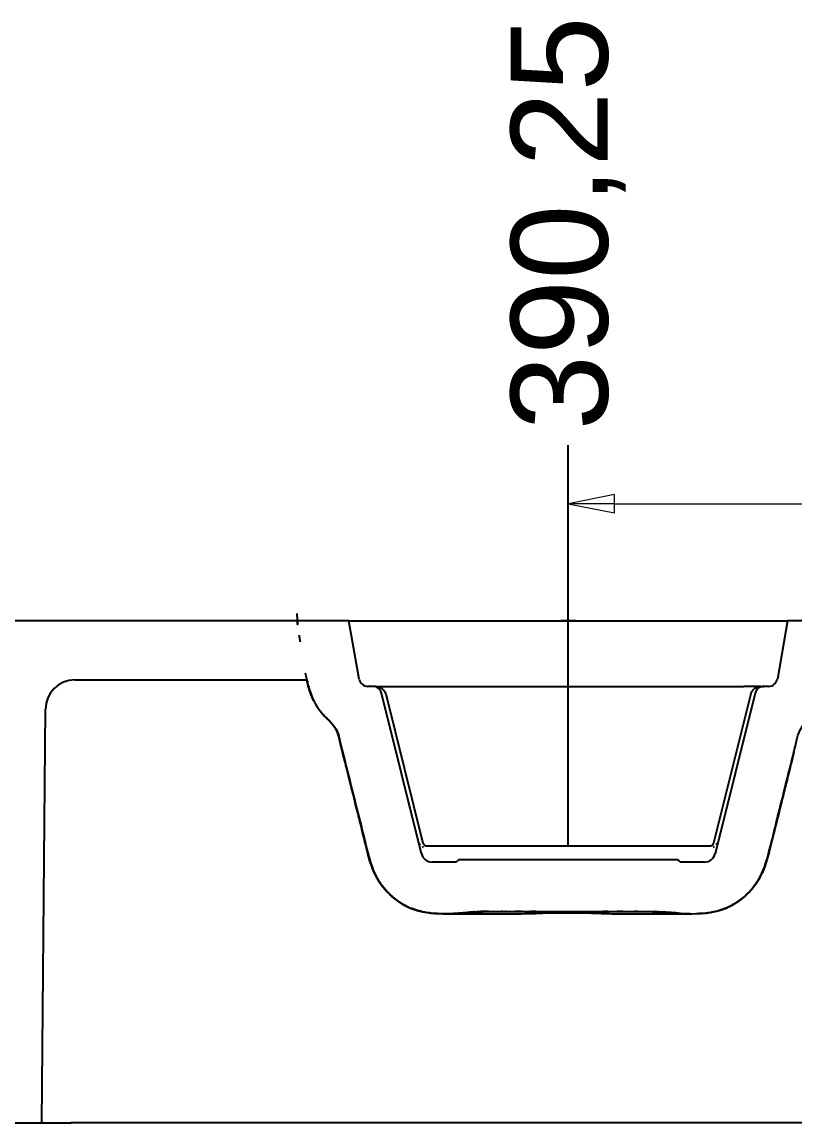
# Model space of a CAD drawing. Header units: millimetres. Extents: x 0 to 1486, y 0 to 1051.
# Drawn here: x 217.9 to 270.2, y 505.3 to 579.9 of the extents above; entities that cross this region are included whole.
import ezdxf

# ---------------------------------------------------------------- set-up
doc = ezdxf.new("R2010")
doc.units = ezdxf.units.MM
doc.header["$LTSCALE"] = 1.25
for name, color, linetype, lineweight, true_color in [('Bemaßungen(DIN)', 7, 'Continuous', 5, 0x262659), ('Schraffur', 7, 'Continuous', 9, 0x1e1e47), ('Sichtbare Kanten(DIN)', 7, 'Continuous', 25, 0x262659)]:
    doc.layers.add(name, color=color, linetype=linetype, lineweight=lineweight, true_color=true_color)
doc.styles.add('Aktuell-DINGroßer Text', font='arial.ttf')
doc.dimstyles.new('STANDARD-DIN', dxfattribs={"dimscale": 1.25, "dimtxt": 5.25, "dimasz": 2.5, "dimexe": 3.175, "dimexo": 0, "dimgap": 0.8, "dimtad": 1, "dimrnd": 1e-08, "dimtxsty": 'Aktuell-DINGroßer Text', "dimcen": 0.09, "dimdle": 10, "dimclrd": 256, "dimclre": 256, "dimclrt": 256, "dimazin": 2, "dimtfac": 0.666667, "dimtmove": 0, "dimatfit": 3, "dimfxl": 1, "dimtolj": 1, "dimlwd": 25, "dimlwe": 25, "dimarcsym": 0})

# ---------------------------------------------------------------- blocks, each defined once
blk = doc.blocks.new('*D128')
at = {"layer": 'Bemaßungen(DIN)', "color": 250, "linetype": 'Continuous', "lineweight": 25, "true_color": 0x3f3f3f, "transparency": 16777216}
blk.add_line((254.888, 524.094), (254.888, 551.23), dxfattribs=at)
at = {"layer": 'Defpoints', "color": 0, "linetype": 'Continuous', "transparency": 16777216}
for p in [(254.888, 551.23), (645.138, 539.324), (254.888, 524.094)]:
    blk.add_point(p, dxfattribs=at)
at = {"layer": 'Bemaßungen(DIN)', "color": 179, "linetype": 'Continuous', "lineweight": 25, "true_color": 0x262659, "transparency": 16777216, "insert": (254.888, 552.23), "char_height": 6.5625, "attachment_point": 4, "rotation": 90, "style": 'Aktuell-DINGroßer Text'}
blk.add_mtext('\\A1;390,25', dxfattribs=at)
blk = doc.blocks.new('2DTransSymbol3')
at = {"layer": 'Bemaßungen(DIN)'}
for p, q in [((206.411, 438.309), (203.911, 437.809)), ((206.411, 437.809), (203.911, 437.809)), ((203.911, 437.809), (206.411, 437.309)), ((206.411, 437.309), (206.411, 438.309)), ((206.411, 437.809), (230.711, 437.809))]:
    blk.add_line(p, q, dxfattribs=at)
at = {"layer": 'Bemaßungen(DIN)', "flags": 128}
blk.add_lwpolyline([(206.411, 438.309), (203.911, 437.809), (206.411, 437.309), (206.411, 438.309)], dxfattribs=at)
at = {"layer": 'Bemaßungen(DIN)'}
blk.add_solid([(206.411, 438.309), (203.911, 437.809), (206.411, 437.309), (206.411, 438.309)], dxfattribs=at)

msp = doc.modelspace()

# ---------------------------------------------------------------- hatches: boundary and pattern name
at = {"layer": 'Schraffur'}
h = msp.add_hatch(dxfattribs=at)
h.set_pattern_fill('ANSI31', color=256, scale=31.75, style=0)
h.set_pattern_definition([(45, (0, 0), (-2.80633, 2.80633), [])])
h.paths.add_polyline_path([(254.988, 539.329), (254.788, 539.329), (254.788, 539.324), (254.988, 539.324)])

# ---------------------------------------------------------------- linework, layer by layer
at = {"layer": 'Sichtbare Kanten(DIN)'}
for p, q in [((240.038, 539.324), (206.638, 539.324)), ((240.038, 539.324), (240.826, 539.324)), ((240.732, 535.39), (240.038, 539.324)), ((240.826, 539.324), (254.738, 539.324)), ((255.388, 539.334), (254.388, 539.334)), ((254.388, 539.324), (254.388, 539.334)), ((254.738, 539.329), (254.788, 539.329)), ((254.738, 539.324), (254.738, 539.329)), ((254.788, 539.324), (254.738, 539.324)), ((254.988, 539.329), (254.788, 539.329)), ((254.788, 539.329), (254.788, 539.324)), ((254.788, 539.324), (254.988, 539.324)), ((254.988, 539.329), (255.038, 539.329)), ((254.988, 539.324), (254.988, 539.329)), ((255.038, 539.324), (254.988, 539.324)), ((255.038, 539.324), (255.038, 539.329)), ((255.038, 539.324), (268.95, 539.324)), ((255.388, 539.324), (255.388, 539.334)), ((268.95, 539.324), (269.738, 539.324)), ((269.738, 539.324), (269.045, 535.39)), ((273.538, 539.324), (269.738, 539.324)), ((221.483, 535.324), (237.192, 535.324)), ((241.651, 534.894), (241.323, 534.894)), ((241.848, 534.894), (241.651, 534.894)), ((241.848, 534.894), (241.848, 534.894)), ((241.848, 534.894), (243.009, 534.894)), ((243.009, 534.894), (266.767, 534.894)), ((267.929, 534.894), (266.767, 534.894)), ((267.929, 534.894), (267.928, 534.894)), ((267.929, 534.894), (268.126, 534.894)), ((268.454, 534.894), (268.126, 534.894)), ((244.945, 523.562), (242.233, 534.439)), ((242.528, 534.379), (245.045, 524.283)), ((267.249, 534.379), (264.732, 524.283)), ((267.544, 534.439), (264.832, 523.562)), ((219.238, 505.324), (219.483, 533.341)), ((244.787, 524.194), (244.887, 524.219)), ((264.989, 524.194), (264.889, 524.219)), ((245.287, 524.094), (264.489, 524.094)), ((247.268, 522.994), (245.672, 522.994)), ((262.241, 523.144), (247.536, 523.144)), ((264.104, 522.994), (262.509, 522.994)), ((216.238, 505.324), (219.238, 505.324)), ((219.238, 505.324), (221.238, 505.324)), ((295.039, 505.324), (221.238, 505.324))]:
    msp.add_line(p, q, dxfattribs=at)
for centre, radius, start, end in [((241.323, 535.494), 0.6, 190, 270), ((268.454, 535.494), 0.6, 270, 350), ((221.483, 533.324), 2, 90, 179.5), ((241.651, 534.294), 0.6, 14, 90), ((268.126, 534.294), 0.6, 90, 166), ((245.672, 523.744), 0.75, 194, 270), ((264.104, 523.744), 0.75, 270, 346)]:
    msp.add_arc(centre, radius, start, end, dxfattribs=at)
for centre, major_axis, start_param, end_param in [((245.077, 524.226), (-0.103, 0.228), 1.992369, 2.529584), ((264.699, 524.226), (0.103, 0.228), 3.753602, 4.290815)]:
    msp.add_ellipse(centre, major_axis=major_axis, ratio=0.641959, start_param=start_param, end_param=end_param, dxfattribs=at)
for points, knots in [([(236.538, 539.773), (236.537, 539.791), (236.536, 539.809), (236.536, 539.829), (236.535, 539.831), (236.535, 539.834), (236.535, 539.834), (236.535, 539.835), (236.535, 539.835), (236.535, 539.835)], [11.001409597, 11.001409597, 11.001409597, 11.001409597, 11.006875893, 11.006875893, 11.007455516, 11.007455516, 11.007601505, 11.007601505, 11.0076745, 11.0076745, 11.0076745, 11.0076745]), ([(236.553, 539.324), (236.541, 539.436), (236.546, 539.33), (236.562, 539.08), (236.575, 538.936), (236.551, 539.434), (236.548, 539.505), (236.544, 539.612), (236.542, 539.65), (236.54, 539.708), (236.539, 539.728), (236.538, 539.752), (236.538, 539.757), (236.538, 539.764), (236.538, 539.766), (236.538, 539.77), (236.538, 539.771), (236.538, 539.773), (236.538, 539.773), (236.538, 539.773)], [11.2552691, 11.2552691, 11.2552691, 11.2552691, 11.3468376, 11.3468376, 11.4718438, 11.4718438, 11.4967951, 11.4967951, 11.5086328, 11.5086328, 11.5144718, 11.5144718, 11.5159266, 11.5159266, 11.516654, 11.516654, 11.5170177, 11.5170177, 11.5170632, 11.5170632, 11.5170632, 11.5170632]), ([(237.187, 535.324), (237.184, 535.339), (237.181, 535.355), (237.146, 535.528), (237.125, 535.648), (237.106, 535.758), (237.104, 535.769), (237.102, 535.78), (237.102, 535.782), (237.101, 535.785), (237.101, 535.787), (237.101, 535.788), (237.101, 535.788), (237.101, 535.788), (237.101, 535.788), (237.101, 535.788)], [6.8908062, 6.8908062, 6.8908062, 6.8908062, 6.9027073, 6.9027073, 7.0269347, 7.0269347, 7.0423992, 7.0423992, 7.0452981, 7.0452981, 7.0478749, 7.0478749, 7.0479554, 7.0479554, 7.0479675, 7.0479675, 7.0479675, 7.0479675]), ([(237.321, 534.786), (237.309, 534.825), (237.299, 534.862), (237.255, 535.024), (237.232, 535.126), (237.206, 535.245), (237.199, 535.278), (237.192, 535.315), (237.19, 535.324), (237.19, 535.324)], [0.1082386, 0.1082386, 0.1082386, 0.1082386, 0.1240145, 0.1240145, 0.1790861, 0.1790861, 0.2134945, 0.2134945, 0.240994, 0.240994, 0.240994, 0.240994]), ([(237.192, 535.324), (237.276, 534.927), (237.407, 534.412), (237.961, 533.312), (238.32, 532.943), (238.756, 532.507), (238.939, 532.329), (239.352, 531.737), (239.362, 531.412), (240.038, 528.745), (240.484, 526.935), (241.11, 524.46), (241.255, 523.785), (241.644, 522.476), (241.871, 521.965), (242.54, 521.026), (242.977, 520.584), (244.193, 519.804), (244.793, 519.657), (246.261, 519.403), (247.373, 519.552), (248.508, 519.646), (248.692, 519.632), (252.607, 519.643), (255.052, 519.635), (258.106, 519.638), (258.717, 519.637), (260.664, 519.637), (261.086, 519.644), (262.402, 519.576), (263.184, 519.417), (264.913, 519.619), (265.448, 519.775), (266.328, 520.267), (266.833, 520.601), (267.786, 521.709), (268.068, 522.368), (268.418, 523.376), (268.721, 524.657), (269.502, 527.809), (269.598, 528.182), (269.918, 529.461), (270.142, 530.324), (270.403, 531.437), (270.466, 531.68), (270.816, 532.415), (271.194, 532.6), (271.641, 533.164)], [-7.687219, -7.687219, -7.687219, -7.687219, -7.523587, -7.523587, -7.333281, -7.333281, -7.199785, -7.199785, -6.943452, -6.943452, -6.405843, -6.405843, -6.206899, -6.206899, -6.012019, -6.012019, -5.828525, -5.828525, -5.605555, -5.605555, -4.981459, -4.981459, -4.534968, -4.534968, -3.792526, -3.792526, -3.607212, -3.607212, -3.201074, -3.201074, -2.373996, -2.373996, -1.869915, -1.869915, -1.563427, -1.563427, -1.21117, -1.21117, -0.800178, -0.800178, -0.6425, -0.6425, -0.313232, -0.313232, -0.2205, -0.2205, -0.002297, -0.002297, -0.002297, -0.002297]), ([(237.594, 534.044), (237.589, 534.057), (237.574, 534.089), (237.507, 534.245), (237.439, 534.423), (237.381, 534.589), (237.349, 534.683), (237.293, 534.884), (237.278, 534.942), (237.263, 535.002)], [0.8982884, 0.8982884, 0.8982884, 0.8982884, 0.9843523, 0.9843523, 1.1703921, 1.1703921, 1.3707734, 1.3707734, 1.4410418, 1.4410418, 1.4410418, 1.4410418]), ([(237.28, 534.95), (237.28, 534.95), (237.269, 534.99), (237.264, 535.008), (237.264, 535.009), (237.264, 535.009)], [0.21473156, 0.21473156, 0.21473156, 0.21473156, 0.30226355, 0.30226355, 0.30968003, 0.30968003, 0.30968003, 0.30968003]), ([(237.416, 534.492), (237.416, 534.492), (237.416, 534.492), (237.412, 534.503), (237.413, 534.5), (237.393, 534.56), (237.367, 534.63), (237.321, 534.786)], [0.7907871, 0.7907871, 0.7907871, 0.7907871, 0.7921541, 0.7921541, 0.9250236, 0.9250236, 1.0599395, 1.0599395, 1.0599395, 1.0599395]), ([(241.848, 534.894), (241.917, 534.894), (241.986, 534.884), (242.116, 534.843), (242.177, 534.813), (242.289, 534.735), (242.34, 534.687), (242.439, 534.57), (242.487, 534.498), (242.52, 534.406), (242.524, 534.393), (242.528, 534.379)], [0, 0, 0, 0, 0.0206505, 0.0206505, 0.04066916, 0.04066916, 0.06156667, 0.06156667, 0.08663742, 0.08663742, 0.09083953, 0.09083953, 0.09083953, 0.09083953]), ([(267.249, 534.379), (267.257, 534.414), (267.271, 534.447), (267.308, 534.52), (267.333, 534.558), (267.407, 534.658), (267.464, 534.715), (267.595, 534.812), (267.673, 534.851), (267.811, 534.887), (267.87, 534.894), (267.928, 534.894)], [0.00000111, 0.00000111, 0.00000111, 0.00000111, 0.01070815, 0.01070815, 0.02441214, 0.02441214, 0.04800203, 0.04800203, 0.07335574, 0.07335574, 0.09085667, 0.09085667, 0.09085667, 0.09085667]), ([(237.644, 533.941), (237.597, 534.038), (237.551, 534.138), (237.476, 534.32), (237.437, 534.421), (237.398, 534.538)], [4.9314625, 4.9314625, 4.9314625, 4.9314625, 4.9909235, 4.9909235, 5.0432215, 5.0432215, 5.0432215, 5.0432215]), ([(237.681, 533.86), (237.653, 533.916), (237.625, 533.975), (237.597, 534.038), (237.592, 534.05), (237.592, 534.05)], [0.696687, 0.696687, 0.696687, 0.696687, 0.7683914, 0.7683914, 0.8249029, 0.8249029, 0.8249029, 0.8249029]), ([(238.448, 532.818), (238.292, 532.97), (238.134, 533.139), (237.913, 533.466), (237.865, 533.544), (237.82, 533.621)], [1.867279263, 1.867279263, 1.867279263, 1.867279263, 1.872848379, 1.872848379, 1.874531839, 1.874531839, 1.874531839, 1.874531839]), ([(238.606, 532.657), (238.569, 532.694), (238.462, 532.801), (238.399, 532.865), (238.4, 532.863), (238.384, 532.88), (238.375, 532.889), (238.343, 532.922), (238.308, 532.959), (238.282, 532.987), (238.281, 532.987), (238.281, 532.988)], [0, 0, 0, 0, 0.830661, 0.830661, 0.947102, 0.947102, 1.006443, 1.006443, 1.094561, 1.094561, 1.095488, 1.095488, 1.095488, 1.095488]), ([(239.773, 529.805), (239.771, 529.812), (239.769, 529.819), (239.757, 529.867), (239.74, 529.928), (239.694, 530.101), (239.664, 530.212), (239.552, 530.641), (239.483, 530.949), (239.382, 531.393), (239.332, 531.589), (239.185, 531.956), (239.06, 532.173), (238.744, 532.52), (238.592, 532.66), (238.397, 532.861), (238.346, 532.915), (238.298, 532.969)], [267.950264, 267.950264, 267.950264, 267.950264, 267.9596577, 267.9596577, 268.0066391, 268.0066391, 268.0572125, 268.0572125, 268.2009074, 268.2009074, 268.3244103, 268.3244103, 268.4527653, 268.4527653, 268.5325595, 268.5325595, 268.5602441, 268.5602441, 268.5602441, 268.5602441]), ([(239.175, 531.973), (239.175, 531.973), (239.173, 531.977), (239.151, 532.018), (239.149, 532.02), (239.149, 532.02)], [0.6151963, 0.6151963, 0.6151963, 0.6151963, 0.7037478, 0.7037478, 1.0966257, 1.0966257, 1.0966257, 1.0966257]), ([(239.243, 531.826), (239.243, 531.826), (239.237, 531.84), (239.221, 531.877), (239.21, 531.901), (239.183, 531.958), (239.176, 531.973), (239.171, 531.981)], [0.3210195, 0.3210195, 0.3210195, 0.3210195, 0.3500504, 0.3500504, 0.3830467, 0.3830467, 0.4653909, 0.4653909, 0.4653909, 0.4653909]), ([(239.673, 530.199), (239.671, 530.209), (239.668, 530.218), (239.641, 530.327), (239.618, 530.417), (239.586, 530.543), (239.576, 530.582), (239.558, 530.653), (239.551, 530.684), (239.538, 530.735), (239.534, 530.752), (239.528, 530.778), (239.525, 530.787), (239.521, 530.805), (239.519, 530.815), (239.514, 530.833), (239.512, 530.842), (239.506, 530.868), (239.502, 530.884), (239.492, 530.926), (239.487, 530.949), (239.479, 530.984), (239.476, 530.996), (239.473, 531.007)], [3.0035656, 3.0035656, 3.0035656, 3.0035656, 3.0070515, 3.0070515, 3.0444191, 3.0444191, 3.0617382, 3.0617382, 3.0747555, 3.0747555, 3.0804818, 3.0804818, 3.0833301, 3.0833301, 3.0861863, 3.0861863, 3.0890411, 3.0890411, 3.0947964, 3.0947964, 3.1062585, 3.1062585, 3.1133772, 3.1133772, 3.1133772, 3.1133772]), ([(243.349, 520.347), (243.287, 520.39), (243.225, 520.436), (242.668, 520.87), (242.251, 521.35), (241.678, 522.362), (241.51, 522.848), (241.184, 524.1), (240.833, 525.534), (239.813, 529.619), (239.77, 529.792), (239.687, 530.128), (239.663, 530.226), (239.64, 530.318)], [1.7344391, 1.7344391, 1.7344391, 1.7344391, 1.7395989, 1.7395989, 1.7803803, 1.7803803, 1.8156279, 1.8156279, 1.842997, 1.842997, 1.8451611, 1.8451611, 1.8461253, 1.8461253, 1.8461253, 1.8461253]), ([(270.117, 530.255), (270.109, 530.224), (270.101, 530.191), (270.073, 530.076), (270.05, 529.985), (270.008, 529.815), (269.987, 529.733), (269.923, 529.478), (269.88, 529.305), (269.751, 528.794), (269.668, 528.459), (269.5, 527.782), (269.413, 527.434), (269.067, 526.047), (268.805, 525.015), (268.457, 523.575), (268.354, 523.178), (268.087, 522.416), (267.92, 522.047), (267.555, 521.455), (267.374, 521.215), (267.022, 520.836), (266.857, 520.684), (266.651, 520.517), (266.611, 520.486), (266.55, 520.44), (266.527, 520.423), (266.481, 520.389), (266.458, 520.373), (266.422, 520.347), (266.408, 520.337), (266.377, 520.316), (266.363, 520.306), (266.322, 520.279), (266.306, 520.268), (266.261, 520.238), (266.245, 520.228), (266.209, 520.205), (266.2, 520.2), (266.171, 520.182), (266.148, 520.167), (266.102, 520.14), (266.079, 520.126), (266.017, 520.09), (265.977, 520.068), (265.843, 519.995), (265.748, 519.948), (265.402, 519.793), (265.148, 519.709), (264.751, 519.615), (264.611, 519.588), (264.287, 519.538), (264.105, 519.52), (263.832, 519.502), (263.732, 519.497), (263.63, 519.493)], [4.08157, 4.08157, 4.08157, 4.08157, 4.093286, 4.093286, 4.121328, 4.121328, 4.146354, 4.146354, 4.20029, 4.20029, 4.304546, 4.304546, 4.412182, 4.412182, 4.734616, 4.734616, 4.857162, 4.857162, 4.977617, 4.977617, 5.067065, 5.067065, 5.132843, 5.132843, 5.148528, 5.148528, 5.15859, 5.15859, 5.171509, 5.171509, 5.184616, 5.184616, 5.205706, 5.205706, 5.256909, 5.256909, 5.277506, 5.277506, 5.283278, 5.283278, 5.293293, 5.293293, 5.301667, 5.301667, 5.315844, 5.315844, 5.347913, 5.347913, 5.430698, 5.430698, 5.473282, 5.473282, 5.528841, 5.528841, 5.560514, 5.560514, 5.560514, 5.560514]), ([(270.159, 530.418), (270.131, 530.3), (270.103, 530.178), (269.927, 529.453), (269.524, 527.866), (269.085, 526.085), (268.97, 525.621), (268.324, 523.108), (268.264, 522.643), (267.538, 521.402), (267.174, 520.904), (266.526, 520.418), (266.498, 520.398), (266.471, 520.378)], [0.3457909, 0.3457909, 0.3457909, 0.3457909, 0.3661478, 0.3661478, 0.4653958, 0.4653958, 0.5003719, 0.5003719, 0.655373, 0.655373, 0.7275896, 0.7275896, 0.7308141, 0.7308141, 0.7308141, 0.7308141]), ([(270.094, 530.166), (270.093, 530.164), (270.093, 530.162), (270.083, 530.122), (270.071, 530.076), (270.05, 529.992), (270.042, 529.959), (270.022, 529.881), (270.01, 529.832), (269.987, 529.744), (269.977, 529.703), (269.952, 529.602), (269.937, 529.541), (269.894, 529.368), (269.866, 529.258), (269.809, 529.026), (269.777, 528.9), (269.746, 528.774)], [1.5704608, 1.5704608, 1.5704608, 1.5704608, 1.571481, 1.571481, 1.5942964, 1.5942964, 1.6062892, 1.6062892, 1.6213371, 1.6213371, 1.6337847, 1.6337847, 1.6529302, 1.6529302, 1.689707, 1.689707, 1.7289509, 1.7289509, 1.7289509, 1.7289509]), ([(242.993, 520.629), (242.976, 520.644), (242.957, 520.66), (242.904, 520.708), (242.887, 520.724), (242.849, 520.758), (242.833, 520.773), (242.793, 520.811), (242.769, 520.834), (242.725, 520.878), (242.708, 520.895), (242.674, 520.93), (242.655, 520.949), (242.617, 520.989), (242.598, 521.01), (242.541, 521.072), (242.505, 521.113), (242.406, 521.23), (242.347, 521.303), (242.203, 521.494), (242.123, 521.61), (242.016, 521.785), (241.99, 521.829), (241.91, 521.97), (241.856, 522.073), (241.76, 522.275), (241.715, 522.377), (241.55, 522.788), (241.452, 523.106), (241.331, 523.557), (241.296, 523.695), (241.232, 523.958), (241.201, 524.086), (241.143, 524.325), (241.112, 524.45), (241.038, 524.743), (240.995, 524.913), (240.853, 525.477), (240.754, 525.871), (240.613, 526.438), (240.571, 526.61), (240.492, 526.93), (240.455, 527.079), (240.395, 527.323), (240.371, 527.417), (240.315, 527.64), (240.284, 527.765), (240.229, 527.981), (240.206, 528.072), (240.165, 528.231), (240.148, 528.298), (240.117, 528.421), (240.103, 528.477), (240.077, 528.582), (240.065, 528.633), (240.031, 528.768), (240.011, 528.849), (239.954, 529.085), (239.918, 529.238), (239.868, 529.439), (239.862, 529.463), (239.853, 529.501), (239.85, 529.515), (239.843, 529.541), (239.84, 529.555), (239.83, 529.594), (239.824, 529.618), (239.808, 529.682), (239.799, 529.718), (239.774, 529.815), (239.761, 529.863), (239.738, 529.952), (239.728, 529.988), (239.715, 530.04), (239.71, 530.056), (239.709, 530.061)], [0, 0, 0, 0, 0.082924, 0.082924, 0.113058, 0.113058, 0.130031, 0.130031, 0.146789, 0.146789, 0.155138, 0.155138, 0.163507, 0.163507, 0.171886, 0.171886, 0.188731, 0.188731, 0.222119, 0.222119, 0.275287, 0.275287, 0.292074, 0.292074, 0.325981, 0.325981, 0.359154, 0.359154, 0.459188, 0.459188, 0.501882, 0.501882, 0.540647, 0.540647, 0.579251, 0.579251, 0.631571, 0.631571, 0.753978, 0.753978, 0.807055, 0.807055, 0.85353, 0.85353, 0.882297, 0.882297, 0.924167, 0.924167, 0.955494, 0.955494, 0.976871, 0.976871, 0.993705, 0.993705, 1.01053, 1.01053, 1.043767, 1.043767, 1.103749, 1.103749, 1.111418, 1.111418, 1.115585, 1.115585, 1.119757, 1.119757, 1.128196, 1.128196, 1.144983, 1.144983, 1.178506, 1.178506, 1.21889, 1.21889, 1.258056, 1.258056, 1.258056, 1.258056]), ([(240.068, 528.619), (240.052, 528.685), (240.035, 528.75), (239.994, 528.92), (239.968, 529.024), (239.905, 529.282), (239.866, 529.443), (239.818, 529.635), (239.81, 529.667), (239.789, 529.752), (239.776, 529.803), (239.755, 529.884), (239.747, 529.917), (239.733, 529.969), (239.728, 529.989), (239.723, 530.008)], [6.9738237, 6.9738237, 6.9738237, 6.9738237, 6.9940653, 6.9940653, 7.0281171, 7.0281171, 7.0776172, 7.0776172, 7.0876106, 7.0876106, 7.1047917, 7.1047917, 7.1190796, 7.1190796, 7.1288459, 7.1288459, 7.1288459, 7.1288459]), ([(243.141, 520.507), (243.139, 520.509), (243.136, 520.511), (243.008, 520.613), (242.885, 520.72), (242.667, 520.932), (242.572, 521.035), (242.358, 521.283), (242.243, 521.434), (241.907, 521.937), (241.724, 522.323), (241.456, 523.074), (241.353, 523.462), (241.138, 524.335), (241.018, 524.82), (240.795, 525.702), (240.698, 526.093), (240.555, 526.669), (240.51, 526.852), (240.397, 527.309), (240.328, 527.586), (240.231, 527.973), (240.2, 528.093), (240.17, 528.214)], [6.0852514, 6.0852514, 6.0852514, 6.0852514, 6.0863327, 6.0863327, 6.1374743, 6.1374743, 6.1789913, 6.1789913, 6.2358596, 6.2358596, 6.3605499, 6.3605499, 6.4791038, 6.4791038, 6.6304846, 6.6304846, 6.7522072, 6.7522072, 6.8085779, 6.8085779, 6.8935572, 6.8935572, 6.9318009, 6.9318009, 6.9318009, 6.9318009]), ([(269.662, 528.438), (269.654, 528.407), (269.647, 528.377), (269.597, 528.179), (269.556, 528.012), (269.462, 527.639), (269.41, 527.432), (269.26, 526.828), (269.162, 526.43), (268.978, 525.686), (268.889, 525.336), (268.752, 524.799), (268.704, 524.61), (268.598, 524.175), (268.538, 523.918), (268.38, 523.29), (268.271, 522.917), (268.051, 522.358), (267.96, 522.158), (267.737, 521.743), (267.602, 521.531), (267.451, 521.332)], [1.7638097, 1.7638097, 1.7638097, 1.7638097, 1.7734022, 1.7734022, 1.8267571, 1.8267571, 1.8905092, 1.8905092, 2.0134243, 2.0134243, 2.1214921, 2.1214921, 2.1800104, 2.1800104, 2.2581031, 2.2581031, 2.3744723, 2.3744723, 2.4396513, 2.4396513, 2.5160889, 2.5160889, 2.5160889, 2.5160889]), ([(245.045, 524.283), (245.051, 524.257), (245.062, 524.232), (245.091, 524.187), (245.109, 524.167), (245.15, 524.133), (245.173, 524.12), (245.223, 524.101), (245.25, 524.095), (245.28, 524.094), (245.284, 524.094), (245.287, 524.094)], [0, 0, 0, 0, 0.0080009, 0.0080009, 0.01597702, 0.01597702, 0.02393362, 0.02393362, 0.03189668, 0.03189668, 0.03302102, 0.03302102, 0.03302102, 0.03302102]), ([(264.489, 524.094), (264.516, 524.094), (264.543, 524.098), (264.593, 524.115), (264.617, 524.128), (264.66, 524.159), (264.679, 524.179), (264.709, 524.223), (264.721, 524.247), (264.73, 524.276), (264.731, 524.28), (264.732, 524.283)], [0, 0, 0, 0, 0.00800071, 0.00800071, 0.01597675, 0.01597675, 0.02393328, 0.02393328, 0.03189641, 0.03189641, 0.03302102, 0.03302102, 0.03302102, 0.03302102]), ([(247.345, 523.03), (247.34, 523.023), (247.334, 523.018), (247.321, 523.008), (247.314, 523.004), (247.293, 522.996), (247.28, 522.994), (247.268, 522.994)], [-0.008074754, -0.008074754, -0.008074754, -0.008074754, -0.005897965, -0.005897965, -0.003720861, -0.003720861, -0.000004968, -0.000004968, -0.000004968, -0.000004968]), ([(247.381, 523.072), (247.375, 523.065), (247.369, 523.058), (247.357, 523.044), (247.351, 523.037), (247.345, 523.03)], [-0.005590276, -0.005590276, -0.005590276, -0.005590276, -0.002793492, -0.002793492, 0, 0, 0, 0]), ([(247.536, 523.144), (247.519, 523.144), (247.503, 523.142), (247.471, 523.134), (247.456, 523.128), (247.417, 523.108), (247.397, 523.091), (247.381, 523.072)], [-0.01603852, -0.01603852, -0.01603852, -0.01603852, -0.01167072, -0.01167072, -0.00732242, -0.00732242, -0.00000056, -0.00000056, -0.00000056, -0.00000056]), ([(262.395, 523.072), (262.385, 523.085), (262.373, 523.096), (262.347, 523.115), (262.333, 523.123), (262.292, 523.139), (262.266, 523.144), (262.241, 523.144)], [-0.01614564, -0.01614564, -0.01614564, -0.01614564, -0.01179334, -0.01179334, -0.00744309, -0.00744309, -0.00000054, -0.00000054, -0.00000054, -0.00000054]), ([(262.431, 523.03), (262.425, 523.037), (262.419, 523.044), (262.407, 523.058), (262.401, 523.065), (262.395, 523.072)], [-0.005625759, -0.005625759, -0.005625759, -0.005625759, -0.002811064, -0.002811064, -0.000011557, -0.000011557, -0.000011557, -0.000011557]), ([(262.509, 522.994), (262.501, 522.994), (262.493, 522.995), (262.477, 522.999), (262.469, 523.002), (262.45, 523.012), (262.439, 523.02), (262.431, 523.03)], [-0.007980929, -0.007980929, -0.007980929, -0.007980929, -0.005820159, -0.005820159, -0.003652784, -0.003652784, 0, 0, 0, 0]), ([(241.792, 522.221), (241.792, 522.221), (241.79, 522.225), (241.775, 522.258), (241.742, 522.329), (241.666, 522.514), (241.643, 522.573), (241.622, 522.628)], [266.0819453, 266.0819453, 266.0819453, 266.0819453, 266.1064669, 266.1064669, 266.1924598, 266.1924598, 266.2334771, 266.2334771, 266.2334771, 266.2334771]), ([(242.034, 521.768), (242.016, 521.799), (241.998, 521.829), (241.962, 521.893), (241.944, 521.926), (241.923, 521.964), (241.917, 521.975), (241.903, 522.002), (241.898, 522.011), (241.896, 522.017), (241.895, 522.017), (241.895, 522.017)], [272.31735904, 272.31735904, 272.31735904, 272.31735904, 272.32872839, 272.32872839, 272.34275083, 272.34275083, 272.349659, 272.349659, 272.36395096, 272.36395096, 272.36984835, 272.36984835, 272.36984835, 272.36984835]), ([(243.65, 520.157), (243.587, 520.196), (243.524, 520.236), (243.347, 520.356), (243.233, 520.44), (243.085, 520.561), (243.048, 520.591), (242.977, 520.652), (242.942, 520.683), (242.891, 520.73), (242.873, 520.746), (242.85, 520.768), (242.842, 520.775), (242.815, 520.801), (242.798, 520.817), (242.754, 520.86), (242.731, 520.883), (242.673, 520.941), (242.664, 520.951), (242.664, 520.951), (242.664, 520.951), (242.664, 520.951)], [273.2998409, 273.2998409, 273.2998409, 273.2998409, 273.3238876, 273.3238876, 273.3691399, 273.3691399, 273.3842096, 273.3842096, 273.3981643, 273.3981643, 273.4051542, 273.4051542, 273.4086047, 273.4086047, 273.4187357, 273.4187357, 273.4377389, 273.4377389, 273.483727, 273.483727, 273.4837577, 273.4837577, 273.4837577, 273.4837577]), ([(266.926, 520.754), (266.91, 520.74), (266.895, 520.726), (266.766, 520.61), (266.644, 520.511), (266.513, 520.413), (266.484, 520.392), (266.447, 520.366), (266.437, 520.358), (266.423, 520.348), (266.419, 520.346), (266.419, 520.346)], [2.599478, 2.599478, 2.599478, 2.599478, 2.6072531, 2.6072531, 2.665146, 2.665146, 2.6924007, 2.6924007, 2.7168587, 2.7168587, 2.7443779, 2.7443779, 2.7443779, 2.7443779]), ([(252.684, 519.498), (252.034, 519.475), (251.383, 519.463), (250.321, 519.458), (249.853, 519.459), (248.902, 519.463), (248.412, 519.463), (247.351, 519.466), (246.78, 519.46), (245.724, 519.496), (245.236, 519.545), (244.642, 519.705), (244.516, 519.745), (244.204, 519.861), (244.034, 519.939), (243.734, 520.098), (243.596, 520.18), (243.422, 520.296), (243.385, 520.321), (243.349, 520.347)], [0, 0, 0, 0, 0.1956197, 0.1956197, 0.3344143, 0.3344143, 0.4811936, 0.4811936, 0.6528034, 0.6528034, 0.7979836, 0.7979836, 0.837418, 0.837418, 0.9004023, 0.9004023, 0.9542544, 0.9542544, 0.9686447, 0.9686447, 0.9686447, 0.9686447]), ([(243.403, 520.315), (243.403, 520.315), (243.403, 520.315), (243.4, 520.317), (243.394, 520.321), (243.38, 520.331)], [1.85094579, 1.85094579, 1.85094579, 1.85094579, 1.85810958, 1.85810958, 1.89490039, 1.89490039, 1.89490039, 1.89490039]), ([(243.685, 520.144), (243.685, 520.144), (243.685, 520.144), (243.684, 520.145), (243.666, 520.155), (243.662, 520.157), (243.662, 520.157), (243.662, 520.157)], [273.85321252, 273.85321252, 273.85321252, 273.85321252, 273.85464324, 273.85464324, 273.91424641, 273.91424641, 273.92802175, 273.92802175, 273.92802175, 273.92802175]), ([(243.91, 520.011), (243.901, 520.015), (243.892, 520.02), (243.855, 520.039), (243.827, 520.055), (243.79, 520.075), (243.777, 520.082), (243.758, 520.093), (243.751, 520.097), (243.736, 520.106), (243.732, 520.108), (243.729, 520.109), (243.729, 520.109), (243.729, 520.109)], [9.13205076, 9.13205076, 9.13205076, 9.13205076, 9.13516206, 9.13516206, 9.1450884, 9.1450884, 9.15083778, 9.15083778, 9.15657251, 9.15657251, 9.16804318, 9.16804318, 9.17336448, 9.17336448, 9.17336448, 9.17336448]), ([(245.001, 519.631), (245.001, 519.631), (245, 519.631), (244.981, 519.635), (244.905, 519.652), (244.811, 519.676), (244.775, 519.685), (244.71, 519.703), (244.691, 519.708), (244.648, 519.721), (244.625, 519.727), (244.582, 519.741), (244.565, 519.746), (244.528, 519.757), (244.508, 519.764), (244.465, 519.778), (244.443, 519.786), (244.376, 519.809), (244.331, 519.826), (244.267, 519.851), (244.246, 519.859), (244.226, 519.867)], [273.032514, 273.032514, 273.032514, 273.032514, 273.0417897, 273.0417897, 273.1085341, 273.1085341, 273.1530628, 273.1530628, 273.1696373, 273.1696373, 273.1835331, 273.1835331, 273.1904663, 273.1904663, 273.1974314, 273.1974314, 273.2043613, 273.2043613, 273.2188111, 273.2188111, 273.2262725, 273.2262725, 273.2262725, 273.2262725]), ([(244.621, 519.726), (244.52, 519.758), (244.431, 519.79), (244.344, 519.823), (244.328, 519.829), (244.328, 519.829)], [274.7765859, 274.7765859, 274.7765859, 274.7765859, 274.8473387, 274.8473387, 274.9078985, 274.9078985, 274.9078985, 274.9078985]), ([(246.251, 519.489), (246.091, 519.493), (245.934, 519.5), (245.54, 519.531), (245.295, 519.562), (244.94, 519.634), (244.82, 519.662), (244.702, 519.696)], [5.5971065, 5.5971065, 5.5971065, 5.5971065, 5.6467997, 5.6467997, 5.718592, 5.718592, 5.756168, 5.756168, 5.756168, 5.756168]), ([(266.471, 520.378), (266.225, 520.201), (265.982, 520.058), (265.658, 519.904), (265.576, 519.867), (265.404, 519.798), (265.314, 519.765), (265.078, 519.689), (264.931, 519.649), (264.447, 519.543), (264.102, 519.505), (263.123, 519.456), (262.485, 519.467), (261.634, 519.464), (261.42, 519.464), (260.885, 519.463), (260.564, 519.462), (259.752, 519.459), (259.268, 519.459), (258.302, 519.465), (257.783, 519.475), (257.217, 519.495), (257.167, 519.496), (257.116, 519.498)], [0, 0, 0, 0, 0.0973932, 0.0973932, 0.1258286, 0.1258286, 0.1545067, 0.1545067, 0.2000918, 0.2000918, 0.3032903, 0.3032903, 0.4944243, 0.4944243, 0.5586219, 0.5586219, 0.6549288, 0.6549288, 0.8022434, 0.8022434, 0.9576306, 0.9576306, 0.9728439, 0.9728439, 0.9728439, 0.9728439]), ([(266.078, 520.127), (266.078, 520.127), (266.077, 520.127), (266.068, 520.122), (266.053, 520.113), (265.978, 520.07), (265.947, 520.053), (265.876, 520.015), (265.84, 519.996), (265.771, 519.962), (265.742, 519.948), (265.683, 519.92), (265.653, 519.906), (265.59, 519.879), (265.557, 519.864), (265.49, 519.837), (265.455, 519.823), (265.387, 519.797), (265.352, 519.785), (265.286, 519.762), (265.254, 519.751), (265.168, 519.724), (265.118, 519.709), (265.017, 519.681), (264.967, 519.669), (264.911, 519.655), (264.906, 519.654), (264.9, 519.653)], [0.3732402, 0.3732402, 0.3732402, 0.3732402, 0.3890995, 0.3890995, 0.4384005, 0.4384005, 0.4638866, 0.4638866, 0.4831313, 0.4831313, 0.4953228, 0.4953228, 0.5063307, 0.5063307, 0.5173469, 0.5173469, 0.5283747, 0.5283747, 0.5394164, 0.5394164, 0.550489, 0.550489, 0.5726735, 0.5726735, 0.5992765, 0.5992765, 0.6022871, 0.6022871, 0.6022871, 0.6022871]), ([(266.102, 520.146), (266.102, 520.146), (266.102, 520.146), (266.095, 520.142), (266.065, 520.124), (265.866, 520.012), (265.591, 519.876), (265.223, 519.747), (265.129, 519.717), (265.025, 519.688)], [280.5753976, 280.5753976, 280.5753976, 280.5753976, 280.5828398, 280.5828398, 280.6524205, 280.6524205, 280.8669111, 280.8669111, 280.9305897, 280.9305897, 280.9305897, 280.9305897]), ([(265.199, 519.734), (265.199, 519.734), (265.199, 519.734), (265.197, 519.734), (265.172, 519.726), (265.124, 519.712)], [0.35692456, 0.35692456, 0.35692456, 0.35692456, 0.35842872, 0.35842872, 0.41707384, 0.41707384, 0.41707384, 0.41707384]), ([(245.483, 519.547), (245.483, 519.547), (245.481, 519.548), (245.469, 519.549), (245.455, 519.551), (245.414, 519.556), (245.383, 519.56), (245.251, 519.579), (245.128, 519.598), (244.967, 519.631), (244.933, 519.639), (244.898, 519.647)], [8.9083696, 8.9083696, 8.9083696, 8.9083696, 8.9133351, 8.9133351, 8.9247352, 8.9247352, 8.9455421, 8.9455421, 9.0065547, 9.0065547, 9.0212629, 9.0212629, 9.0212629, 9.0212629]), ([(247.209, 519.49), (247.209, 519.49), (247.202, 519.49), (247.17, 519.489), (247.144, 519.489), (247.07, 519.487), (247.027, 519.486), (246.906, 519.483), (246.834, 519.482), (246.704, 519.481), (246.651, 519.481), (246.556, 519.481), (246.515, 519.482), (246.442, 519.483), (246.41, 519.484), (246.324, 519.486), (246.27, 519.488), (246.177, 519.492), (246.136, 519.494), (246.067, 519.498), (246.037, 519.499), (245.987, 519.502), (245.966, 519.504), (245.945, 519.505)], [0.3741866, 0.3741866, 0.3741866, 0.3741866, 0.4071272, 0.4071272, 0.4442948, 0.4442948, 0.4734687, 0.4734687, 0.5047157, 0.5047157, 0.5231603, 0.5231603, 0.5359849, 0.5359849, 0.5456974, 0.5456974, 0.561676, 0.561676, 0.575415, 0.575415, 0.5870475, 0.5870475, 0.5963989, 0.5963989, 0.5963989, 0.5963989]), ([(246.151, 519.496), (246.151, 519.496), (246.151, 519.496), (246.149, 519.496), (246.14, 519.497), (246.12, 519.497)], [0.38590046, 0.38590046, 0.38590046, 0.38590046, 0.38989904, 0.38989904, 0.43130363, 0.43130363, 0.43130363, 0.43130363]), ([(249.136, 519.5), (249.136, 519.5), (249.133, 519.5), (249.117, 519.499), (249.098, 519.499), (249.043, 519.497), (249.003, 519.496), (248.894, 519.493), (248.82, 519.491), (248.571, 519.486), (248.386, 519.483), (248.135, 519.48), (248.064, 519.479), (247.943, 519.479), (247.896, 519.478), (247.8, 519.478), (247.751, 519.478), (247.629, 519.478), (247.553, 519.478), (247.411, 519.479), (247.342, 519.48), (247.139, 519.481), (247.003, 519.482), (246.862, 519.482)], [5.2360888, 5.2360888, 5.2360888, 5.2360888, 5.2458142, 5.2458142, 5.2637637, 5.2637637, 5.285777, 5.285777, 5.3182329, 5.3182329, 5.3911067, 5.3911067, 5.418444, 5.418444, 5.4346122, 5.4346122, 5.4499505, 5.4499505, 5.4719316, 5.4719316, 5.4931619, 5.4931619, 5.5354378, 5.5354378, 5.5354378, 5.5354378]), ([(248.511, 519.636), (248.511, 519.636), (248.507, 519.635), (248.493, 519.635), (248.484, 519.635), (248.484, 519.635)], [275.92677469, 275.92677469, 275.92677469, 275.92677469, 275.9470745, 275.9470745, 275.97837004, 275.97837004, 275.97837004, 275.97837004]), ([(249.508, 519.642), (249.451, 519.643), (249.342, 519.644), (249.158, 519.645), (249.105, 519.645), (249.018, 519.645), (248.986, 519.645), (248.977, 519.645), (248.976, 519.645), (248.976, 519.645)], [276.2954785, 276.2954785, 276.2954785, 276.2954785, 276.3727371, 276.3727371, 276.4055802, 276.4055802, 276.4398073, 276.4398073, 276.4465061, 276.4465061, 276.4465061, 276.4465061]), ([(250.797, 519.632), (250.702, 519.633), (250.611, 519.633), (250.463, 519.635), (250.4, 519.636), (250.341, 519.637)], [0, 0, 0, 0, 0.02981934, 0.02981934, 0.05396836, 0.05396836, 0.05396836, 0.05396836]), ([(250.677, 519.638), (250.677, 519.638), (250.676, 519.638), (250.666, 519.638), (250.648, 519.638), (250.615, 519.637), (250.61, 519.637), (250.604, 519.637), (250.604, 519.637), (250.604, 519.637), (250.604, 519.637), (250.604, 519.637), (250.604, 519.637), (250.604, 519.637)], [0.45779036, 0.45779036, 0.45779036, 0.45779036, 0.46768943, 0.46768943, 0.49399652, 0.49399652, 0.49827153, 0.49827153, 0.49847188, 0.49847188, 0.49853684, 0.49853684, 0.49855309, 0.49855309, 0.49855309, 0.49855309]), ([(251.763, 519.637), (251.702, 519.637), (251.643, 519.636), (251.463, 519.635), (251.338, 519.634), (251.14, 519.633), (251.073, 519.633), (250.935, 519.632), (250.865, 519.632), (250.797, 519.632)], [2.5753544, 2.5753544, 2.5753544, 2.5753544, 2.5946354, 2.5946354, 2.6345106, 2.6345106, 2.6546504, 2.6546504, 2.6757918, 2.6757918, 2.6757918, 2.6757918]), ([(251.373, 519.638), (251.373, 519.638), (251.372, 519.638), (251.372, 519.638), (251.371, 519.638), (251.37, 519.638), (251.368, 519.638), (251.345, 519.638), (251.328, 519.638), (251.306, 519.638), (251.3, 519.638), (251.3, 519.638)], [0, 0, 0, 0, 0.00005135, 0.00005135, 0.00046219, 0.00046219, 0.00146812, 0.00146812, 0.0203337, 0.0203337, 0.03943237, 0.03943237, 0.03943237, 0.03943237]), ([(253.609, 519.622), (253.28, 519.622), (252.951, 519.622), (252.379, 519.624), (252.133, 519.625), (251.837, 519.63), (251.786, 519.63), (251.714, 519.632), (251.69, 519.632), (251.636, 519.633), (251.606, 519.633), (251.554, 519.634), (251.532, 519.635), (251.505, 519.635), (251.497, 519.635), (251.49, 519.635)], [0, 0, 0, 0, 0.0986701, 0.0986701, 0.1726176, 0.1726176, 0.1876009, 0.1876009, 0.1949018, 0.1949018, 0.2048828, 0.2048828, 0.2148846, 0.2148846, 0.22019, 0.22019, 0.22019, 0.22019]), ([(257.576, 519.637), (257.555, 519.637), (257.534, 519.637), (257.148, 519.634), (256.78, 519.631), (255.315, 519.632), (254.216, 519.628), (252.925, 519.633), (252.732, 519.634), (252.469, 519.636), (252.399, 519.636), (252.328, 519.636)], [1.993136, 1.993136, 1.993136, 1.993136, 1.9993435, 1.9993435, 2.1093653, 2.1093653, 2.4389173, 2.4389173, 2.4969097, 2.4969097, 2.5183237, 2.5183237, 2.5183237, 2.5183237]), ([(257.116, 519.499), (257.046, 519.501), (256.976, 519.503), (255.73, 519.545), (254.708, 519.563), (253.005, 519.51), (252.841, 519.505), (252.684, 519.501)], [1.2075469, 1.2075469, 1.2075469, 1.2075469, 1.2156296, 1.2156296, 1.3509573, 1.3509573, 1.365962, 1.365962, 1.365962, 1.365962]), ([(258.376, 519.635), (258.376, 519.635), (258.372, 519.635), (258.346, 519.635), (258.325, 519.635), (258.28, 519.634), (258.265, 519.634), (258.228, 519.634), (258.206, 519.634), (258.155, 519.633), (258.125, 519.632), (258.03, 519.631), (257.959, 519.63), (257.826, 519.629), (257.761, 519.628), (257.506, 519.626), (257.318, 519.625), (256.591, 519.621), (256.04, 519.622), (254.867, 519.623), (254.238, 519.622), (253.609, 519.622)], [1.096788, 1.096788, 1.096788, 1.096788, 1.1111804, 1.1111804, 1.1358928, 1.1358928, 1.145782, 1.145782, 1.1557324, 1.1557324, 1.1657402, 1.1657402, 1.1860083, 1.1860083, 1.2057599, 1.2057599, 1.2634631, 1.2634631, 1.4266237, 1.4266237, 1.6154029, 1.6154029, 1.6154029, 1.6154029]), ([(259.579, 519.637), (259.554, 519.636), (259.53, 519.636), (259.395, 519.634), (259.285, 519.633), (258.861, 519.63), (258.547, 519.635), (258.218, 519.637), (258.199, 519.637), (258.18, 519.637)], [1.791393, 1.791393, 1.791393, 1.791393, 1.7986837, 1.7986837, 1.8322817, 1.8322817, 1.9267833, 1.9267833, 1.9325744, 1.9325744, 1.9325744, 1.9325744]), ([(258.58, 519.637), (258.58, 519.637), (258.579, 519.637), (258.567, 519.637), (258.54, 519.637), (258.502, 519.637)], [0.95304336, 0.95304336, 0.95304336, 0.95304336, 0.96220636, 0.96220636, 0.99534776, 0.99534776, 0.99534776, 0.99534776]), ([(259.292, 519.637), (259.292, 519.637), (259.291, 519.637), (259.29, 519.637), (259.288, 519.637), (259.287, 519.637)], [0, 0, 0, 0, 0.000082473, 0.000082473, 0.001143132, 0.001143132, 0.001143132, 0.001143132]), ([(263.058, 519.483), (263.046, 519.483), (263.035, 519.483), (262.876, 519.482), (262.736, 519.481), (262.527, 519.48), (262.453, 519.479), (262.338, 519.479), (262.298, 519.479), (262.199, 519.478), (262.137, 519.478), (262.035, 519.479), (261.993, 519.479), (261.897, 519.479), (261.845, 519.48), (261.697, 519.481), (261.607, 519.482), (261.347, 519.484), (261.178, 519.486), (260.91, 519.491), (260.805, 519.494), (260.676, 519.498), (260.636, 519.499), (260.598, 519.5), (260.59, 519.501), (260.59, 519.501)], [5.6182342, 5.6182342, 5.6182342, 5.6182342, 5.6216092, 5.6216092, 5.666364, 5.666364, 5.6904037, 5.6904037, 5.7022727, 5.7022727, 5.7203436, 5.7203436, 5.7346564, 5.7346564, 5.7547234, 5.7547234, 5.7943361, 5.7943361, 5.8574511, 5.8574511, 5.8983958, 5.8983958, 5.9237982, 5.9237982, 5.9407826, 5.9407826, 5.9407826, 5.9407826]), ([(260.813, 519.638), (260.813, 519.638), (260.81, 519.638), (260.802, 519.638), (260.801, 519.638), (260.799, 519.638), (260.799, 519.638), (260.798, 519.638), (260.798, 519.638), (260.798, 519.638), (260.798, 519.638), (260.798, 519.638), (260.798, 519.638), (260.798, 519.638), (260.798, 519.638), (260.798, 519.638), (260.798, 519.638), (260.798, 519.638)], [0.44563541, 0.44563541, 0.44563541, 0.44563541, 0.46510216, 0.46510216, 0.46881371, 0.46881371, 0.46950958, 0.46950958, 0.46983948, 0.46983948, 0.47000443, 0.47000443, 0.47004566, 0.47004566, 0.47006628, 0.47006628, 0.47007659, 0.47007659, 0.47007659, 0.47007659]), ([(264.9, 519.653), (264.798, 519.629), (264.692, 519.608), (264.602, 519.592), (264.584, 519.589), (264.559, 519.585), (264.553, 519.584), (264.553, 519.584)], [0, 0, 0, 0, 0.05493478, 0.05493478, 0.07213323, 0.07213323, 0.08702308, 0.08702308, 0.08702308, 0.08702308])]:
    msp.add_open_spline(points, degree=3, knots=knots, dxfattribs=at)
for points in [[(236.66, 538.351), (236.682, 538.204), (236.706, 538.058), (236.73, 537.911)], [(237.825, 533.612), (237.825, 533.612), (237.824, 533.613), (237.821, 533.618)], [(237.891, 533.508), (237.891, 533.508), (237.88, 533.524), (237.876, 533.532)], [(239.581, 530.535), (239.505, 530.839), (239.455, 531.113), (239.368, 531.432)], [(239.695, 530.115), (239.688, 530.14), (239.682, 530.165), (239.676, 530.189)], [(245.045, 524.283), (245.045, 524.283), (245.045, 524.283), (245.045, 524.283)], [(264.732, 524.283), (264.732, 524.283), (264.732, 524.283), (264.732, 524.283)], [(245.287, 524.094), (245.287, 524.094), (245.287, 524.094), (245.287, 524.094)], [(264.489, 524.094), (264.489, 524.094), (264.489, 524.094), (264.489, 524.094)], [(266.882, 520.714), (266.877, 520.71), (266.875, 520.708), (266.875, 520.708)], [(244.735, 519.688), (244.697, 519.698), (244.677, 519.704), (244.677, 519.704)], [(245.945, 519.505), (245.933, 519.506), (245.921, 519.507), (245.909, 519.508)], [(249.034, 519.639), (249.026, 519.639), (249.022, 519.639), (249.022, 519.639)], [(263.723, 519.499), (263.68, 519.497), (263.661, 519.496), (263.661, 519.496)]]:
    msp.add_open_spline(points, degree=3, dxfattribs=at)

# ---------------------------------------------------------------- block references
at = {"layer": 'Bemaßungen(DIN)', "xscale": 1.25, "yscale": 1.25, "zscale": 1.25}
msp.add_blockref('2DTransSymbol3', (0, 0), dxfattribs=at)

# ---------------------------------------------------------------- dimensions: what is measured, and where the dimension line sits
at = {"layer": 'Bemaßungen(DIN)', "color": 250, "linetype": 'Continuous', "lineweight": 25, "true_color": 0x3f3f3f}
dim = msp.add_ordinate_dim(feature_location=(254.888, 524.094), offset=(0, 27.136), dtype=1, origin=(645.138, 539.324), dimstyle='STANDARD-DIN', override={"dimgap": 0.8, "dimtad": 0, "dimdec": 2, "dimtol": 0, "dimlim": 0, "dimtp": 0, "dimtm": 0, "dimtdec": 2}, dxfattribs=at)
dim.commit()
dim.dimension.update_dxf_attribs({"geometry": '*D128', "text_midpoint": (254.888, 565.874)})

doc.saveas('drawing.dxf')
